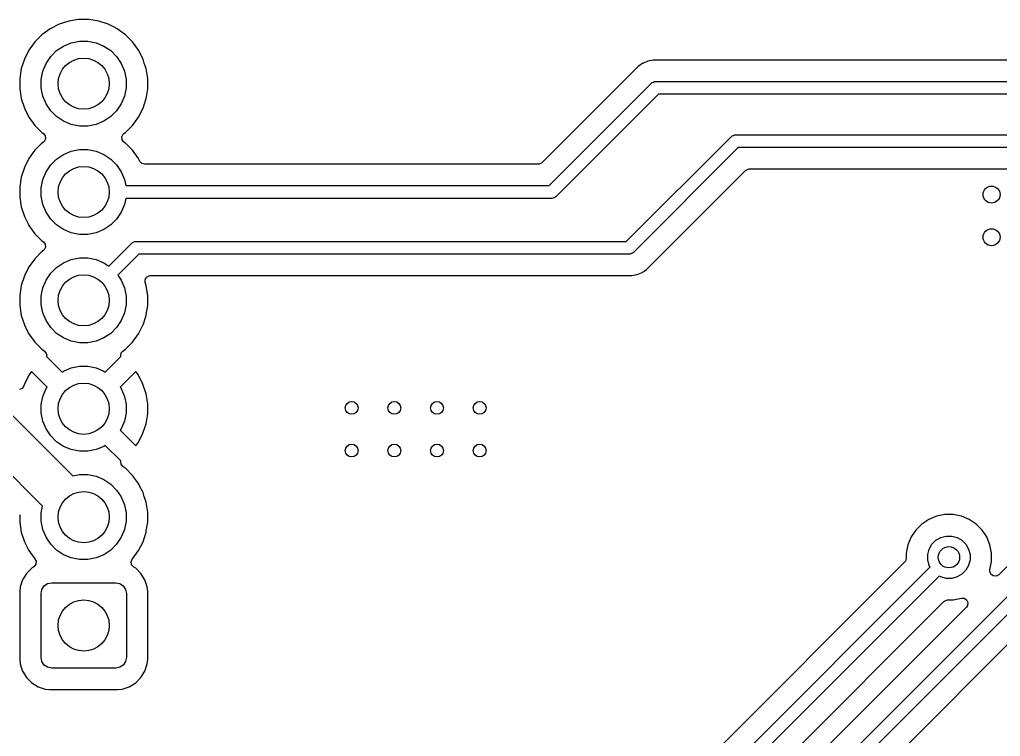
# Model space of a CAD drawing. Extents: x 103 to 241, y -131 to -73.
# Drawn here: x 142.22 to 165.21, y -114.7 to -97.9 of the extents above; entities that cross this region are included whole.
import ezdxf

# ---------------------------------------------------------------- set-up
doc = ezdxf.new("R2010")
doc.units = 0
doc.layers.add('BLACK', color=7, linetype='CONTINUOUS')

msp = doc.modelspace()

# ---------------------------------------------------------------- linework, layer by layer
at = {"layer": 'BLACK', "linetype": 'CONTINUOUS'}
for p, q in [((143.366123, -97.936444), (143.141495, -98.009431)), ((143.599395, -97.899498), (143.366123, -97.936444)), ((143.5994, -97.899498), (143.599395, -97.899498)), ((143.835584, -97.899498), (143.5994, -97.899498)), ((143.835589, -97.899498), (143.835584, -97.899498)), ((144.06886, -97.936444), (143.835589, -97.899498)), ((144.293488, -98.009431), (144.06886, -97.936444)), ((142.931058, -98.116655), (142.822042, -98.19586)), ((143.141495, -98.009431), (142.931058, -98.116655)), ((144.4325, -98.080262), (144.293488, -98.009431)), ((144.503925, -98.116655), (144.4325, -98.080262)), ((144.695002, -98.255481), (144.503925, -98.116655)), ((142.739979, -98.255483), (142.572977, -98.422485)), ((142.73998, -98.255483), (142.739979, -98.255483)), ((142.739982, -98.255481), (142.73998, -98.255483)), ((142.822042, -98.19586), (142.739982, -98.255481)), ((144.862009, -98.422488), (144.695002, -98.255481)), ((142.434149, -98.613564), (142.326925, -98.824001)), ((142.517022, -98.4995), (142.434149, -98.613564)), ((142.572975, -98.422488), (142.517022, -98.4995)), ((142.572977, -98.422486), (142.572975, -98.422488)), ((142.572977, -98.422485), (142.572977, -98.422486)), ((142.944482, -98.765605), (143.083099, -98.626988)), ((143.083099, -98.626988), (143.246095, -98.518077)), ((143.246095, -98.518077), (143.427207, -98.443058)), ((143.427207, -98.443058), (143.619475, -98.404813)), ((143.619475, -98.404813), (143.815509, -98.404813)), ((143.815509, -98.404813), (144.007777, -98.443058)), ((144.007777, -98.443058), (144.188889, -98.518077)), ((144.188889, -98.518077), (144.351885, -98.626988)), ((144.351885, -98.626988), (144.490502, -98.765605)), ((144.984301, -98.590808), (144.862009, -98.422488)), ((145.000834, -98.613564), (144.984301, -98.590808)), ((145.108058, -98.824001), (145.000834, -98.613564)), ((142.326925, -98.824001), (142.253938, -99.048629)), ((142.835571, -98.928601), (142.944482, -98.765605)), ((144.490502, -98.765605), (144.599413, -98.928601)), ((145.108058, -98.824003), (145.108058, -98.824001)), ((145.10806, -98.824006), (145.108058, -98.824003)), ((145.138087, -98.91642), (145.10806, -98.824006)), ((157.065927, -98.8495), (156.940259, -98.874497)), ((180.934217, -98.8495), (157.065927, -98.8495)), ((142.253938, -99.048629), (142.216992, -99.2819)), ((142.760552, -99.109713), (142.835571, -98.928601)), ((144.599413, -98.928601), (144.674432, -99.109713)), ((145.181045, -99.048629), (145.138087, -98.91642)), ((145.217992, -99.2819), (145.181045, -99.048629)), ((156.715323, -98.994727), (154.456872, -101.25318)), ((156.715324, -98.994726), (156.715323, -98.994727)), ((156.821867, -98.923537), (156.715324, -98.994726)), ((156.821874, -98.923533), (156.821867, -98.923537)), ((156.837534, -98.917047), (156.821874, -98.923533)), ((156.940249, -98.8745), (156.837533, -98.917046)), ((156.837533, -98.917046), (156.837534, -98.917047)), ((156.940259, -98.874497), (156.940249, -98.8745)), ((142.216992, -99.2819), (142.216992, -99.518095)), ((142.722307, -99.301981), (142.760552, -99.109713)), ((142.722307, -99.498015), (142.722307, -99.301981)), ((144.674432, -99.109713), (144.712677, -99.301981)), ((144.712677, -99.301981), (144.712677, -99.498015)), ((145.217992, -99.518095), (145.217992, -99.2819)), ((142.216992, -99.518095), (142.253938, -99.751366)), ((142.760552, -99.690283), (142.722307, -99.498015)), ((144.712677, -99.498015), (144.674432, -99.690283)), ((145.187888, -99.70816), (145.217992, -99.518095)), ((154.627867, -101.789999), (157.023932, -99.393934)), ((157.023932, -99.393934), (157.046663, -99.375279)), ((157.046663, -99.375279), (157.078337, -99.362159)), ((157.078337, -99.362159), (157.100734, -99.352882)), ((157.100734, -99.352882), (157.129998, -99.35)), ((157.129998, -99.35), (181.276983, -99.35)), ((142.253938, -99.751366), (142.326925, -99.975994)), ((142.835571, -99.871395), (142.760552, -99.690283)), ((144.674432, -99.690283), (144.599413, -99.871395)), ((145.10806, -99.97599), (145.181045, -99.751366)), ((145.181045, -99.751366), (145.187888, -99.70816)), ((157.19213, -99.65), (154.796065, -102.046065)), ((181.276983, -99.65), (157.19213, -99.65)), ((142.326925, -99.975994), (142.433893, -100.185928)), ((142.944482, -100.034391), (142.835571, -99.871395)), ((144.599413, -99.871395), (144.490502, -100.034391)), ((145.000835, -100.186431), (145.10806, -99.97599)), ((142.433893, -100.185928), (142.434149, -100.186431)), ((142.434149, -100.186431), (142.572975, -100.377508)), ((143.083099, -100.173008), (142.944482, -100.034391)), ((143.246095, -100.281919), (143.083099, -100.173008)), ((144.351885, -100.173008), (144.188889, -100.281919)), ((144.490502, -100.034391), (144.351885, -100.173008)), ((144.862009, -100.377508), (145.000835, -100.186431)), ((142.572975, -100.377508), (142.739982, -100.544515)), ((143.427207, -100.356938), (143.246095, -100.281919)), ((143.619475, -100.395183), (143.427207, -100.356938)), ((143.815509, -100.395183), (143.619475, -100.395183)), ((144.007777, -100.356938), (143.815509, -100.395183)), ((144.188889, -100.281919), (144.007777, -100.356938)), ((144.695002, -100.544515), (144.862009, -100.377508)), ((142.739982, -100.544515), (142.774622, -100.569683)), ((142.774622, -100.569683), (142.817287, -100.625012)), ((142.823266, -100.694626), (142.79066, -100.756421)), ((142.817287, -100.625012), (142.823266, -100.694626)), ((144.611722, -100.645371), (144.644327, -100.583576)), ((144.617701, -100.714985), (144.611722, -100.645371)), ((144.644327, -100.583576), (144.66036, -100.569683)), ((144.66036, -100.569683), (144.695002, -100.544515)), ((156.437868, -103.1), (158.893934, -100.643934)), ((158.893934, -100.643934), (158.916665, -100.625279)), ((158.916665, -100.625279), (158.948339, -100.612159)), ((158.948339, -100.612159), (158.970736, -100.602882)), ((158.970736, -100.602882), (159, -100.6)), ((159, -100.6), (187.5, -100.6)), ((142.739985, -100.795484), (142.572983, -100.962486)), ((142.739991, -100.795479), (142.739985, -100.795484)), ((142.774624, -100.770316), (142.739991, -100.795479)), ((142.79066, -100.756421), (142.774624, -100.770316)), ((144.660366, -100.770313), (144.617701, -100.714985)), ((144.695008, -100.795482), (144.660366, -100.770313)), ((144.862015, -100.962489), (144.695008, -100.795482)), ((159.062132, -100.9), (156.606066, -103.356066)), ((187.437868, -100.9), (159.062132, -100.9)), ((142.434155, -101.153565), (142.326931, -101.364002)), ((142.527282, -101.025388), (142.434155, -101.153565)), ((142.572981, -100.962489), (142.527282, -101.025388)), ((142.572983, -100.962487), (142.572981, -100.962489)), ((142.572983, -100.962486), (142.572983, -100.962487)), ((143.083105, -101.166989), (143.246101, -101.058078)), ((143.246101, -101.058078), (143.427213, -100.983059)), ((143.427213, -100.983059), (143.619481, -100.944814)), ((143.619481, -100.944814), (143.815515, -100.944814)), ((143.815515, -100.944814), (144.007783, -100.983059)), ((144.007783, -100.983059), (144.188895, -101.058078)), ((144.188895, -101.058078), (144.351891, -101.166989)), ((145.000841, -101.153566), (144.862015, -100.962489)), ((145.01701, -101.185299), (145.000841, -101.153566)), ((142.326931, -101.364002), (142.253944, -101.58863)), ((142.835577, -101.468602), (142.944488, -101.305606)), ((142.944488, -101.305606), (143.083105, -101.166989)), ((144.351891, -101.166989), (144.490508, -101.305606)), ((144.490508, -101.305606), (144.599419, -101.468602)), ((145.035605, -101.221794), (145.01701, -101.185299)), ((145.079051, -101.269814), (145.035605, -101.221794)), ((145.14609, -101.289499), (145.079051, -101.269814)), ((154.369191, -101.289499), (145.14609, -101.289499)), ((154.395549, -101.286665), (154.369191, -101.289499)), ((154.456872, -101.25318), (154.395549, -101.286665)), ((142.253944, -101.58863), (142.216998, -101.821901)), ((142.760558, -101.649714), (142.835577, -101.468602)), ((144.599419, -101.468602), (144.674438, -101.649714)), ((156.914669, -103.755277), (159.233127, -101.436819)), ((159.233127, -101.436819), (159.29445, -101.403334)), ((159.29445, -101.403334), (159.320808, -101.4005)), ((159.320808, -101.4005), (178.331875, -101.4005)), ((142.216998, -101.821901), (142.216998, -102.058096)), ((142.722313, -101.841982), (142.760558, -101.649714)), ((142.722313, -102.038016), (142.722313, -101.841982)), ((144.674438, -101.649714), (144.702343, -101.789999)), ((144.702343, -101.789999), (154.627867, -101.789999)), ((142.216998, -102.058096), (142.253944, -102.291367)), ((142.760558, -102.230284), (142.722313, -102.038016)), ((154.749191, -102.07472), (154.719263, -102.087117)), ((154.773334, -102.06472), (154.749191, -102.07472)), ((154.796065, -102.046065), (154.773334, -102.06472)), ((142.253944, -102.291367), (142.326931, -102.515995)), ((142.835577, -102.411396), (142.760558, -102.230284)), ((144.674438, -102.230284), (144.599419, -102.411396)), ((144.702343, -102.089999), (144.674438, -102.230284)), ((154.689999, -102.089999), (144.702343, -102.089999)), ((154.719263, -102.087117), (154.689999, -102.089999)), ((137.2, -102.335395), (143.460952, -108.596347)), ((142.326931, -102.515995), (142.413517, -102.685928)), ((142.944488, -102.574392), (142.835577, -102.411396)), ((144.599419, -102.411396), (144.490508, -102.574392)), ((142.413517, -102.685928), (142.434155, -102.726432)), ((142.434155, -102.726432), (142.572981, -102.917509)), ((143.083105, -102.713009), (142.944488, -102.574392)), ((143.246101, -102.82192), (143.083105, -102.713009)), ((144.351891, -102.713009), (144.188895, -102.82192)), ((144.490508, -102.574392), (144.351891, -102.713009)), ((142.753845, -109.303454), (136.346447, -102.896055)), ((142.572981, -102.917509), (142.739988, -103.084516)), ((143.427213, -102.896939), (143.246101, -102.82192)), ((143.619481, -102.935184), (143.427213, -102.896939)), ((143.815515, -102.935184), (143.619481, -102.935184)), ((144.007783, -102.896939), (143.815515, -102.935184)), ((144.188895, -102.82192), (144.007783, -102.896939)), ((142.739988, -103.084516), (142.774624, -103.109681)), ((142.774624, -103.109681), (142.817289, -103.16501)), ((142.817289, -103.16501), (142.823268, -103.234624)), ((144.307821, -103.677542), (144.84143, -103.143934)), ((144.84143, -103.143934), (144.86416, -103.125279)), ((144.86416, -103.125279), (144.902395, -103.109442)), ((144.902395, -103.109442), (144.918232, -103.102882)), ((144.918232, -103.102882), (144.947496, -103.1)), ((144.947496, -103.1), (156.437868, -103.1)), ((142.739984, -103.335484), (142.572982, -103.502486)), ((142.73999, -103.335479), (142.739984, -103.335484)), ((142.774626, -103.310314), (142.73999, -103.335479)), ((142.790662, -103.296419), (142.774626, -103.310314)), ((142.823268, -103.234624), (142.790662, -103.296419)), ((145.009628, -103.4), (144.519953, -103.889674)), ((156.5, -103.4), (145.009628, -103.4)), ((156.529264, -103.397118), (156.5, -103.4)), ((156.558048, -103.385195), (156.529264, -103.397118)), ((156.583335, -103.374721), (156.558048, -103.385195)), ((156.606066, -103.356066), (156.583335, -103.374721)), ((142.530355, -103.561157), (142.434154, -103.693565)), ((142.57298, -103.502489), (142.530355, -103.561157)), ((142.572982, -103.502487), (142.57298, -103.502489)), ((142.572982, -103.502486), (142.572982, -103.502487)), ((143.083104, -103.706989), (143.2461, -103.598078)), ((143.2461, -103.598078), (143.427212, -103.523059)), ((143.427212, -103.523059), (143.61948, -103.484814)), ((143.61948, -103.484814), (143.815514, -103.484814)), ((143.815514, -103.484814), (144.007782, -103.523059)), ((144.007782, -103.523059), (144.188894, -103.598078)), ((144.188894, -103.598078), (144.307821, -103.677542)), ((142.32693, -103.904002), (142.253943, -104.12863)), ((142.434154, -103.693565), (142.32693, -103.904002)), ((142.835576, -104.008602), (142.944487, -103.845606)), ((142.944487, -103.845606), (143.083104, -103.706989)), ((144.519953, -103.889674), (144.599418, -104.008602)), ((145.193752, -103.933144), (145.256453, -103.902316)), ((145.256453, -103.902316), (145.277597, -103.9005)), ((145.277597, -103.9005), (156.564071, -103.9005)), ((156.564071, -103.9005), (156.648615, -103.883682)), ((156.648615, -103.883682), (156.689744, -103.875501)), ((156.689744, -103.875501), (156.808127, -103.826465)), ((156.808127, -103.826465), (156.820256, -103.81836)), ((156.820256, -103.81836), (156.832385, -103.810257)), ((156.832385, -103.810257), (156.859813, -103.791929)), ((156.859813, -103.791929), (156.914669, -103.755277)), ((142.253943, -104.12863), (142.216997, -104.361901)), ((142.760557, -104.189714), (142.835576, -104.008602)), ((144.599418, -104.008602), (144.674437, -104.189714)), ((145.157671, -103.992976), (145.193752, -103.933144)), ((145.159666, -104.062818), (145.157671, -103.992976)), ((145.18105, -104.128631), (145.159666, -104.062818)), ((145.190728, -104.189737), (145.18105, -104.128631)), ((142.216997, -104.361901), (142.216997, -104.598096)), ((142.722312, -104.381982), (142.760557, -104.189714)), ((142.722312, -104.578016), (142.722312, -104.381982)), ((144.674437, -104.189714), (144.712682, -104.381982)), ((144.712682, -104.381982), (144.712682, -104.578016)), ((145.217997, -104.361901), (145.190728, -104.189737)), ((145.217997, -104.598096), (145.217997, -104.361901)), ((142.216997, -104.598096), (142.253943, -104.831367)), ((142.760557, -104.770284), (142.722312, -104.578016)), ((144.712682, -104.578016), (144.674437, -104.770284)), ((145.191653, -104.764421), (145.217997, -104.598096)), ((142.253943, -104.831367), (142.32693, -105.055995)), ((142.835576, -104.951396), (142.760557, -104.770284)), ((144.674437, -104.770284), (144.599418, -104.951396)), ((145.108065, -105.055991), (145.18105, -104.831367)), ((145.18105, -104.831367), (145.191653, -104.764421)), ((142.32693, -105.055995), (142.387588, -105.175041)), ((142.944487, -105.114392), (142.835576, -104.951396)), ((144.599418, -104.951396), (144.490507, -105.114392)), ((145.00084, -105.266432), (145.107019, -105.058043)), ((145.107019, -105.058043), (145.108063, -105.055995)), ((145.108063, -105.055994), (145.108065, -105.055991)), ((145.108063, -105.055995), (145.108063, -105.055994)), ((142.387588, -105.175041), (142.434154, -105.266432)), ((142.434154, -105.266432), (142.57298, -105.457509)), ((143.083104, -105.253009), (142.944487, -105.114392)), ((143.2461, -105.36192), (143.083104, -105.253009)), ((144.35189, -105.253009), (144.188894, -105.36192)), ((144.490507, -105.114392), (144.35189, -105.253009)), ((144.862014, -105.457509), (145.00084, -105.266432)), ((142.57298, -105.457509), (142.739987, -105.624516)), ((143.427212, -105.436939), (143.2461, -105.36192)), ((143.61948, -105.475184), (143.427212, -105.436939)), ((143.815514, -105.475184), (143.61948, -105.475184)), ((144.007782, -105.436939), (143.815514, -105.475184)), ((144.188894, -105.36192), (144.007782, -105.436939)), ((144.695007, -105.624516), (144.862014, -105.457509)), ((142.739987, -105.624516), (142.73999, -105.624518)), ((142.73999, -105.624518), (142.799207, -105.667542)), ((142.799207, -105.667542), (142.841873, -105.722872)), ((142.841873, -105.722872), (142.84994, -105.777588)), ((144.585043, -105.777596), (144.599407, -105.709219)), ((144.599407, -105.709219), (144.635774, -105.667551)), ((144.635774, -105.667551), (144.695007, -105.624516)), ((170.463181, -105.616872), (165.170069, -110.909984)), ((142.84994, -105.777588), (142.848385, -105.79734)), ((142.848385, -105.79734), (143.211943, -106.160898)), ((144.223039, -106.160897), (144.586596, -105.797341)), ((144.586596, -105.797341), (144.585043, -105.777596)), ((158.683934, -118.103934), (171, -105.787868)), ((142.494832, -106.150894), (142.434576, -106.23383)), ((142.85839, -106.514452), (142.494832, -106.150894)), ((143.211943, -106.160898), (143.246095, -106.138079)), ((143.246095, -106.138079), (143.427207, -106.06306)), ((143.427207, -106.06306), (143.619475, -106.024815)), ((143.619475, -106.024815), (143.815509, -106.024815)), ((143.815509, -106.024815), (144.007777, -106.06306)), ((144.007777, -106.06306), (144.188889, -106.138079)), ((144.188889, -106.138079), (144.223039, -106.160897)), ((144.94015, -106.150893), (144.576592, -106.51445)), ((144.94015, -106.150894), (144.94015, -106.150893)), ((145.000406, -106.233828), (144.94015, -106.150894)), ((171, -106.212132), (158.94, -118.272132)), ((142.32739, -106.444194), (142.313705, -106.486313)), ((142.434576, -106.23383), (142.32739, -106.444194)), ((145.107594, -106.444197), (145.000406, -106.233828)), ((145.180557, -106.668752), (145.107594, -106.444197)), ((142.274266, -106.543988), (142.209907, -106.571185)), ((142.313705, -106.486313), (142.274266, -106.543988)), ((142.760552, -106.729715), (142.835571, -106.548603)), ((142.835571, -106.548603), (142.85839, -106.514452)), ((144.576592, -106.51445), (144.599413, -106.548603)), ((144.599413, -106.548603), (144.674432, -106.729715)), ((145.217492, -106.901947), (145.180557, -106.668752)), ((142.722307, -106.921983), (142.760552, -106.729715)), ((144.674432, -106.729715), (144.712677, -106.921983)), ((145.217492, -107.138052), (145.217492, -106.901947)), ((142.722307, -107.118017), (142.722307, -106.921983)), ((142.760552, -107.310285), (142.722307, -107.118017)), ((144.712677, -107.118017), (144.674432, -107.310285)), ((144.712677, -106.921983), (144.712677, -107.118017)), ((145.180557, -107.371247), (145.217492, -107.138052)), ((142.835571, -107.491397), (142.760552, -107.310285)), ((144.674432, -107.310285), (144.599413, -107.491397)), ((142.944482, -107.654393), (142.835571, -107.491397)), ((144.599413, -107.491397), (144.576593, -107.525548)), ((144.576593, -107.525548), (144.94015, -107.889105)), ((145.00041, -107.806163), (145.107594, -107.595802)), ((145.107594, -107.595802), (145.180557, -107.371247)), ((143.083099, -107.79301), (142.944482, -107.654393)), ((143.246095, -107.901921), (143.083099, -107.79301)), ((144.94015, -107.889104), (145.000406, -107.806169)), ((145.000406, -107.806169), (145.00041, -107.806163)), ((159.476819, -118.443127), (170.287819, -107.632127)), ((143.427207, -107.97694), (143.246095, -107.901921)), ((143.619475, -108.015185), (143.427207, -107.97694)), ((143.815509, -108.015185), (143.619475, -108.015185)), ((144.007777, -107.97694), (143.815509, -108.015185)), ((144.188889, -107.901921), (144.007777, -107.97694)), ((144.22304, -107.879101), (144.188889, -107.901921)), ((144.586596, -108.242657), (144.22304, -107.879101)), ((144.94015, -107.889105), (144.94015, -107.889104)), ((144.585043, -108.2624), (144.586596, -108.242657)), ((144.593109, -108.317116), (144.585043, -108.2624)), ((144.635774, -108.372446), (144.593109, -108.317116)), ((144.680247, -108.404758), (144.635774, -108.372446)), ((144.695007, -108.415482), (144.680247, -108.404758)), ((144.862014, -108.582489), (144.695007, -108.415482)), ((143.460952, -108.596347), (143.61948, -108.564814)), ((143.61948, -108.564814), (143.815514, -108.564814)), ((143.815514, -108.564814), (144.007782, -108.603059)), ((144.007782, -108.603059), (144.188894, -108.678078)), ((144.188894, -108.678078), (144.35189, -108.786989)), ((145.00084, -108.773566), (144.862014, -108.582489)), ((144.35189, -108.786989), (144.490507, -108.925606)), ((144.490507, -108.925606), (144.599418, -109.088602)), ((145.037162, -108.844852), (145.00084, -108.773566)), ((145.108063, -108.984002), (145.037162, -108.844852)), ((144.599418, -109.088602), (144.674437, -109.269714)), ((145.108063, -108.984004), (145.108063, -108.984002)), ((145.108065, -108.984007), (145.108063, -108.984004)), ((145.139164, -109.079719), (145.108065, -108.984007)), ((145.18105, -109.20863), (145.139164, -109.079719)), ((145.217997, -109.441901), (145.18105, -109.20863)), ((142.722312, -109.461982), (142.753845, -109.303454)), ((144.674437, -109.269714), (144.712682, -109.461982)), ((142.214163, -109.499423), (142.216997, -109.525781)), ((142.216997, -109.525781), (142.216997, -109.678096)), ((142.722312, -109.658016), (142.722312, -109.461982)), ((142.760557, -109.850284), (142.722312, -109.658016)), ((144.712682, -109.658016), (144.674437, -109.850284)), ((144.712682, -109.461982), (144.712682, -109.658016)), ((145.217997, -109.678096), (145.217997, -109.441901)), ((163.526079, -109.613371), (163.362218, -109.72286)), ((163.526092, -109.613364), (163.526079, -109.613371)), ((163.70816, -109.53795), (163.526092, -109.613364)), ((163.70817, -109.537947), (163.70816, -109.53795)), ((163.901457, -109.4995), (163.70817, -109.537947)), ((163.901459, -109.4995), (163.901457, -109.4995)), ((164.098541, -109.4995), (163.901459, -109.4995)), ((164.098543, -109.4995), (164.098541, -109.4995)), ((164.291829, -109.537947), (164.098543, -109.4995)), ((164.291839, -109.53795), (164.291829, -109.537947)), ((164.473907, -109.613364), (164.291839, -109.53795)), ((164.47392, -109.613371), (164.473907, -109.613364)), ((164.637781, -109.72286), (164.47392, -109.613371)), ((142.216997, -109.678096), (142.253943, -109.911367)), ((142.835576, -110.031396), (142.760557, -109.850284)), ((144.674437, -109.850284), (144.599418, -110.031396)), ((145.18105, -109.911367), (145.185193, -109.88521)), ((145.185193, -109.88521), (145.217997, -109.678096)), ((163.22286, -109.862218), (163.113371, -110.026079)), ((163.222863, -109.862214), (163.22286, -109.862218)), ((163.362214, -109.722863), (163.222863, -109.862214)), ((163.362218, -109.72286), (163.362214, -109.722863)), ((164.637785, -109.722863), (164.637781, -109.72286)), ((164.777136, -109.862214), (164.637785, -109.722863)), ((164.777139, -109.862218), (164.777136, -109.862214)), ((164.886628, -110.026079), (164.777139, -109.862218)), ((142.253943, -109.911367), (142.32693, -110.135995)), ((142.944487, -110.194392), (142.835576, -110.031396)), ((144.599418, -110.031396), (144.490507, -110.194392)), ((145.108065, -110.135991), (145.18105, -109.911367)), ((163.113364, -110.026092), (163.03795, -110.20816)), ((163.113371, -110.026079), (163.113364, -110.026092)), ((163.603323, -110.195619), (163.695619, -110.103323)), ((163.695619, -110.103323), (163.808658, -110.03806)), ((163.808658, -110.03806), (163.934737, -110.004278)), ((163.934737, -110.004278), (164.065263, -110.004278)), ((164.065263, -110.004278), (164.191342, -110.03806)), ((164.191342, -110.03806), (164.304381, -110.103323)), ((164.304381, -110.103323), (164.396677, -110.195619)), ((164.886635, -110.026092), (164.886628, -110.026079)), ((164.945062, -110.167149), (164.886635, -110.026092)), ((142.32693, -110.135995), (142.434154, -110.346432)), ((142.434154, -110.346432), (142.57298, -110.537509)), ((143.083104, -110.333009), (142.944487, -110.194392)), ((143.2461, -110.44192), (143.083104, -110.333009)), ((144.35189, -110.333009), (144.188894, -110.44192)), ((144.490507, -110.194392), (144.35189, -110.333009)), ((144.862014, -110.537509), (145.00084, -110.346432)), ((145.00084, -110.346432), (145.108065, -110.135991)), ((163.037947, -110.20817), (162.9995, -110.401456)), ((163.03795, -110.20816), (163.037947, -110.20817)), ((163.504278, -110.434737), (163.53806, -110.308658)), ((163.53806, -110.308658), (163.603323, -110.195619)), ((164.396677, -110.195619), (164.46194, -110.308658)), ((164.46194, -110.308658), (164.495722, -110.434737)), ((164.962051, -110.208165), (164.945062, -110.167149)), ((164.962051, -110.208169), (164.962051, -110.208165)), ((164.962052, -110.20817), (164.962051, -110.208169)), ((165.0005, -110.401456), (164.962052, -110.20817)), ((142.57298, -110.537509), (142.572986, -110.537515)), ((142.572986, -110.537515), (142.576144, -110.541213)), ((142.576144, -110.541213), (142.574361, -110.542735)), ((142.574361, -110.542735), (142.603223, -110.59559)), ((143.427212, -110.516939), (143.2461, -110.44192)), ((143.61948, -110.555184), (143.427212, -110.516939)), ((143.815514, -110.555184), (143.61948, -110.555184)), ((144.007782, -110.516939), (143.815514, -110.555184)), ((144.188894, -110.44192), (144.007782, -110.516939)), ((144.829894, -110.606575), (144.857738, -110.542493)), ((144.857738, -110.542493), (144.858878, -110.541248)), ((144.858845, -110.54122), (144.862008, -110.537515)), ((144.858878, -110.541248), (144.858845, -110.54122)), ((144.862008, -110.537514), (144.862014, -110.537509)), ((144.862008, -110.537515), (144.862008, -110.537514)), ((162.9995, -110.529192), (162.979815, -110.596231)), ((162.9995, -110.401456), (162.9995, -110.529192)), ((163.504278, -110.565263), (163.504278, -110.434737)), ((163.53806, -110.691342), (163.504278, -110.565263)), ((164.495722, -110.565263), (164.46194, -110.691342)), ((164.495722, -110.434737), (164.495722, -110.565263)), ((165.0005, -110.598543), (165.0005, -110.401456)), ((142.498841, -110.757286), (142.374786, -110.881341)), ((142.547155, -110.727486), (142.498841, -110.757286)), ((142.556367, -110.721215), (142.547155, -110.727486)), ((142.598239, -110.665282), (142.556367, -110.721215)), ((142.603223, -110.59559), (142.598239, -110.665282)), ((144.841115, -110.675538), (144.829894, -110.606575)), ((144.887839, -110.727486), (144.841115, -110.675538)), ((144.936152, -110.757286), (144.887839, -110.727486)), ((144.936153, -110.757287), (144.936152, -110.757286)), ((145.060209, -110.881343), (144.936153, -110.757287)), ((162.963181, -110.616873), (155.266873, -118.313181)), ((155.437868, -118.85), (163.55946, -110.728407)), ((162.979815, -110.596231), (162.963181, -110.616873)), ((163.55946, -110.728407), (163.53806, -110.691342)), ((164.396677, -110.804381), (164.304381, -110.896677)), ((164.46194, -110.691342), (164.396677, -110.804381)), ((164.958704, -110.831149), (164.962423, -110.798119)), ((164.960863, -110.797809), (165.0005, -110.598543)), ((164.962423, -110.798119), (164.960863, -110.797809)), ((142.282683, -111.030665), (142.227498, -111.197202)), ((142.282684, -111.030662), (142.282683, -111.030665)), ((142.374786, -110.881341), (142.282684, -111.030662)), ((145.152311, -111.030665), (145.060209, -110.881343)), ((145.207496, -111.197202), (145.152311, -111.030665)), ((163.771592, -110.940539), (155.606066, -119.106066)), ((163.808658, -110.96194), (163.771592, -110.940539)), ((163.934737, -110.995722), (163.808658, -110.96194)), ((164.065263, -110.995722), (163.934737, -110.995722)), ((164.191342, -110.96194), (164.065263, -110.995722)), ((164.304381, -110.896677), (164.191342, -110.96194)), ((164.983121, -110.896613), (164.958704, -110.831149)), ((165.039054, -110.938485), (164.983121, -110.896613)), ((165.108746, -110.943469), (165.039054, -110.938485)), ((165.170069, -110.909984), (165.108746, -110.943469)), ((142.227497, -111.197203), (142.216997, -111.299982)), ((142.227498, -111.197203), (142.227497, -111.197203)), ((142.227498, -111.197202), (142.227498, -111.197203)), ((142.717497, -111.349999), (142.736527, -111.254328)), ((142.736527, -111.254328), (142.79072, -111.173222)), ((142.79072, -111.173222), (142.871826, -111.119029)), ((142.871826, -111.119029), (142.967497, -111.099999)), ((142.967497, -111.099999), (144.467497, -111.099999)), ((144.467497, -111.099999), (144.563168, -111.119029)), ((144.563168, -111.119029), (144.644274, -111.173222)), ((144.644274, -111.173222), (144.698467, -111.254328)), ((144.698467, -111.254328), (144.717497, -111.349999)), ((145.217996, -111.299991), (145.207496, -111.197202)), ((142.216997, -111.299982), (142.216997, -112.9)), ((142.717497, -112.849999), (142.717497, -111.349999)), ((144.717497, -111.349999), (144.717497, -112.849999)), ((145.217997, -112.900008), (145.217996, -111.299991)), ((163.883127, -111.536819), (163.94445, -111.503334)), ((163.94445, -111.503334), (163.970808, -111.5005)), ((163.970808, -111.5005), (164.098543, -111.5005)), ((164.098543, -111.5005), (164.297809, -111.460863)), ((164.297809, -111.460863), (164.298362, -111.463646)), ((164.298362, -111.463646), (164.356034, -111.463064)), ((164.356034, -111.463064), (164.415191, -111.500242)), ((164.415191, -111.500242), (164.444856, -111.563502)), ((155.914669, -119.505277), (163.883127, -111.536819)), ((164.409984, -111.670069), (158.284727, -117.795325)), ((164.435612, -111.632757), (164.409984, -111.670069)), ((164.444856, -111.563502), (164.435612, -111.632757)), ((142.736527, -112.94567), (142.717497, -112.849999)), ((144.717497, -112.849999), (144.698467, -112.94567)), ((142.216997, -112.9), (142.216998, -112.900017)), ((142.216998, -112.900017), (142.227497, -113.002795)), ((142.227497, -113.002795), (142.227498, -113.002798)), ((142.227498, -113.002798), (142.259562, -113.099559)), ((142.259562, -113.099559), (142.282683, -113.169333)), ((142.79072, -113.026776), (142.736527, -112.94567)), ((142.871826, -113.080969), (142.79072, -113.026776)), ((142.967497, -113.099999), (142.871826, -113.080969)), ((144.467497, -113.099999), (142.967497, -113.099999)), ((144.563168, -113.080969), (144.467497, -113.099999)), ((144.644274, -113.026776), (144.563168, -113.080969)), ((144.698467, -112.94567), (144.644274, -113.026776)), ((145.152311, -113.169333), (145.207496, -113.002796)), ((145.207496, -113.002796), (145.217997, -112.900008)), ((142.282683, -113.169333), (142.374785, -113.318655)), ((142.374785, -113.318655), (142.498841, -113.442711)), ((144.936153, -113.442711), (145.060209, -113.318655)), ((145.060209, -113.318655), (145.152311, -113.169333)), ((142.498841, -113.442711), (142.648163, -113.534813)), ((142.648163, -113.534813), (142.8147, -113.589998)), ((144.620294, -113.589998), (144.786831, -113.534813)), ((144.786831, -113.534813), (144.936153, -113.442711)), ((142.8147, -113.589998), (142.917488, -113.600499)), ((142.917488, -113.600499), (144.517505, -113.600498)), ((144.517505, -113.600498), (144.620294, -113.589998))]:
    msp.add_line(p, q, dxfattribs=at)
at = {"layer": 'BLACK'}
for centre, radius in [((143.717492, -99.399998), 0.6), ((143.717498, -101.939999), 0.6), ((165, -102), 0.2), ((165, -103), 0.2), ((143.717497, -104.479999), 0.6), ((143.717492, -107.02), 0.6), ((150, -107), 0.15), ((151, -107), 0.15), ((152, -107), 0.15), ((153, -107), 0.15), ((150, -108), 0.15), ((151, -108), 0.15), ((152, -108), 0.15), ((153, -108), 0.15), ((143.717497, -109.559999), 0.6), ((164, -110.5), 0.25), ((143.717497, -112.099999), 0.6)]:
    msp.add_circle(centre, radius, dxfattribs=at)

doc.saveas('drawing.dxf')
